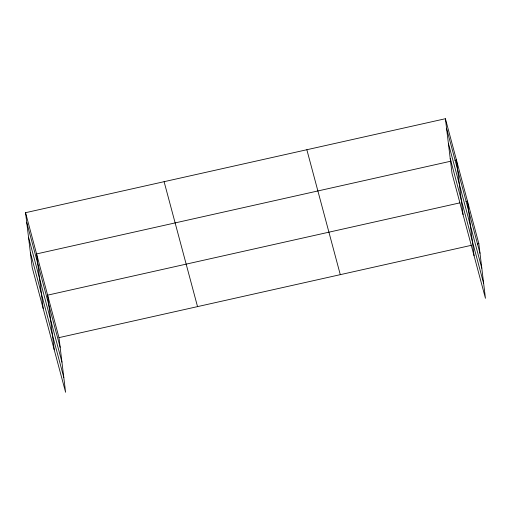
<?xml version="1.0" encoding="UTF-8"?>
<svg xmlns="http://www.w3.org/2000/svg" width="511" height="511" viewBox="0 0 511 511"><rect width="100%" height="100%" fill="white"/><g stroke="black" fill="none" stroke-linecap="round" stroke-linejoin="round"><path stroke-width="0.77" d="M25.55 212.697L58.989 337.63L65.6 392.282L32.161 267.349L25.55 212.697L445.4 118.718L478.839 243.651L485.45 298.303L452.011 173.37L445.4 118.718M451.047 161.15L36.581 253.922L43.199 308.58M454.892 160.288L456.432 159.943L463.049 214.601M459.772 202.893L47.619 295.154L54.23 349.805M465.93 201.519L467.469 201.174L474.08 255.826M58.989 337.63L471.142 245.369M477.3 243.996L478.839 243.651M446.569 128.389L480.008 253.322M448.364 143.233L481.803 268.166M450.217 158.525L483.655 283.458M306.849 149.729L340.288 274.663M164.101 181.686L197.533 306.619M26.719 222.368L60.157 347.301M28.514 237.213L61.952 362.146M30.366 252.504L63.805 377.437"/></g></svg>
